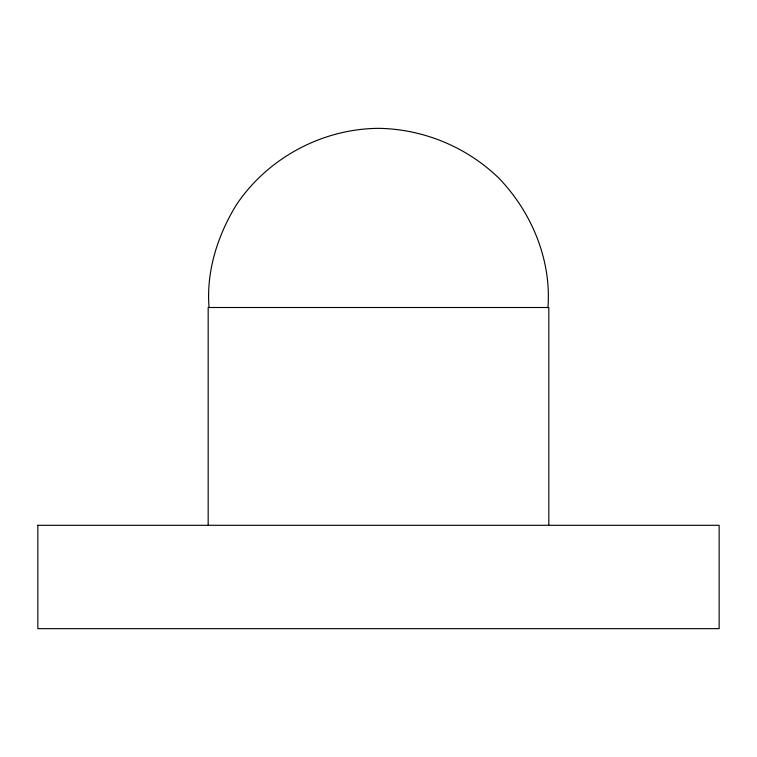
<?xml version="1.0" encoding="UTF-8"?>
<svg xmlns="http://www.w3.org/2000/svg" width="757" height="757" viewBox="0 0 757 757"><rect width="100%" height="100%" fill="white"/><g stroke="black" fill="none" stroke-linecap="round" stroke-linejoin="round"><path stroke-width="1.14" d="M208.175 525.566L208.175 307.503L548.825 307.503L548.825 525.566M547.954 307.503C551.503 259.916 531.764 212.376 498.939 178.236C466.832 147.009 423.286 128.974 378.5 128.349C322.444 128.766 268.366 157.674 236.884 204.049C217.779 234.774 206.103 271.11 209.046 307.503M37.85 525.301L37.85 628.651L719.15 628.651L719.15 525.301L37.85 525.301"/></g></svg>
